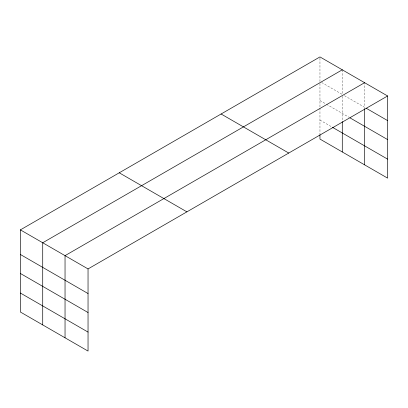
<?xml version="1.0" encoding="UTF-8"?>
<svg xmlns="http://www.w3.org/2000/svg" width="408" height="408" viewBox="0 0 408 408"><rect width="100%" height="100%" fill="white"/><g stroke="black" fill="none" stroke-linecap="round" stroke-linejoin="round"><path stroke-width="0.31" stroke-dasharray="2.04 1.53" d="M321.596 82.482L342.281 94.427L342.281 69.814M344.459 95.681L364.604 107.314L364.604 82.697M319.959 100.526L325.951 103.984M326.492 104.295L348.815 117.183M319.959 120.09L331.939 127M342.281 96.324L342.281 120.982M319.959 58.186L319.959 81.539M319.959 83.436L319.959 107.467M319.959 108.1L319.959 134.013"/><path stroke-width="0.61" d="M387.6 95.977L319.959 56.926L20.4 229.872L20.4 312.023L88.041 351.074L88.041 268.928L387.6 95.977L387.6 178.128L319.959 139.072L319.959 134.645M342.281 69.814L42.723 242.76L42.723 324.911M364.604 82.697L65.04 255.648L65.04 337.798M366.246 108.263L387.6 120.59M349.906 117.815L387.6 139.577M332.484 127.316L387.6 159.14M221.105 114L288.747 153.051M119.253 172.803L186.895 211.854M20.4 229.872L88.041 268.928M20.4 254.49L88.041 293.541M20.4 273.477L88.041 312.528M20.4 293.036L88.041 332.087M364.604 108.579L364.604 164.847M342.281 121.615L342.281 151.96"/></g></svg>
